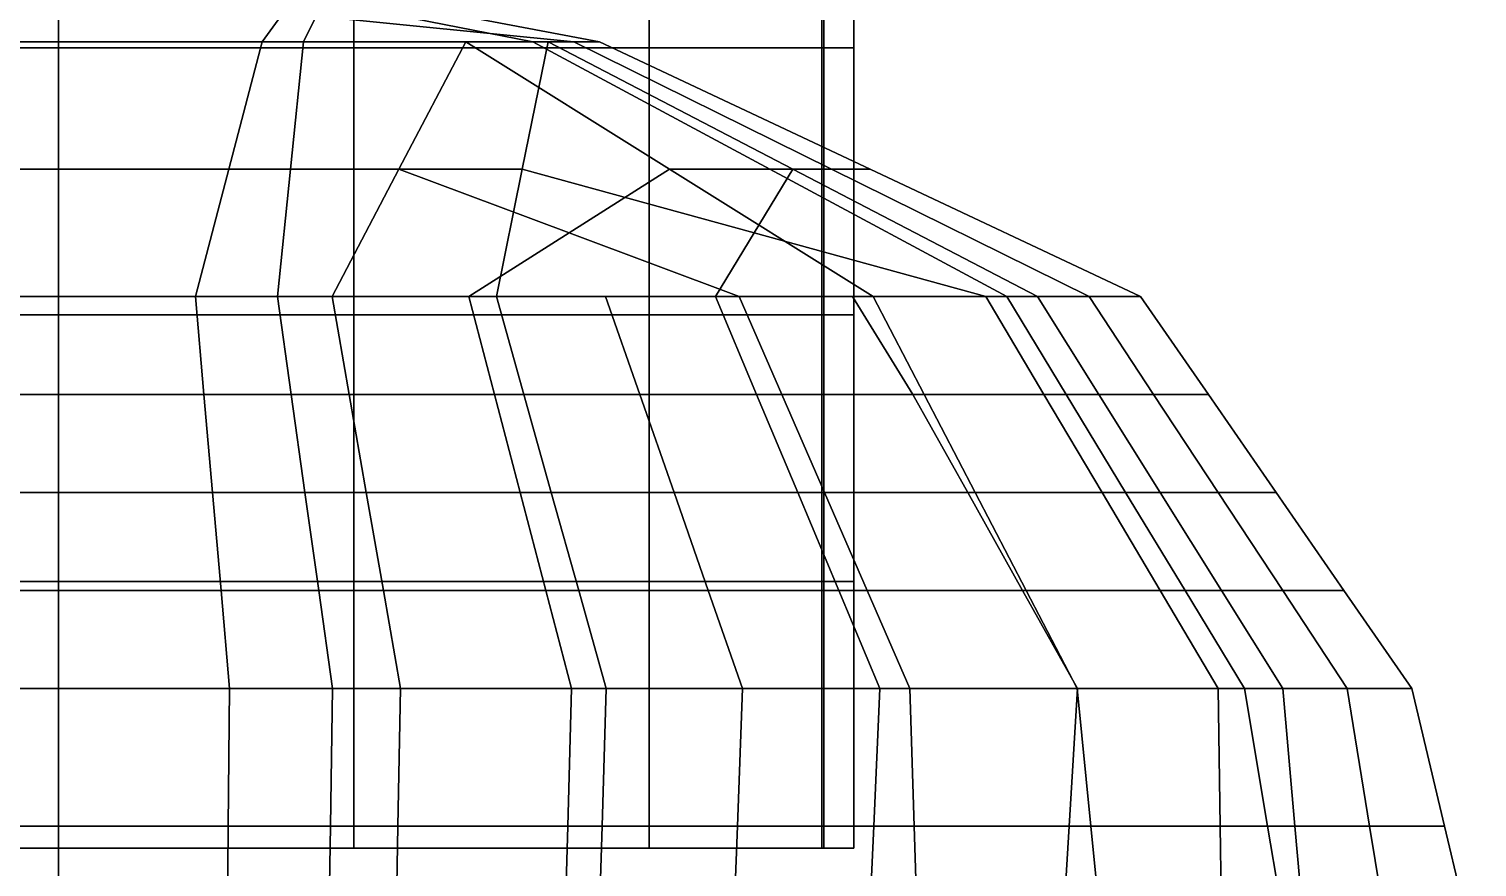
# Model space of a CAD drawing. Header units: metres. Extents: x -1.6 to 1.6, y -18.1 to 25.5.
# Drawn here: x -0.032 to 1.54, y -15.306 to -14.395 of the extents above; entities that cross this region are included whole.
import ezdxf

# ---------------------------------------------------------------- set-up
doc = ezdxf.new("R2010")
doc.units = ezdxf.units.M

msp = doc.modelspace()

# ---------------------------------------------------------------- linework, layer by layer
at = {"color": 0}
for points in [[(-0.279751, -14.381267, -0.019763), (-0.265748, -14.409205, -0.177765), (0, -14.409205, -0.187121), (0, -14.353329, -0.024441)], [(-0.257434, -14.358458, 0.26936), (0, -14.353329, 0.265077), (0, -14.409205, 0.391914), (-0.221112, -14.409205, 0.40048)], [(0.265748, -14.409205, -0.177765), (0.279751, -14.381267, -0.019763), (0, -14.353329, -0.024441), (0, -14.409205, -0.187121)], [(0, -14.353329, 0.265077), (0.257434, -14.358458, 0.26936), (0.221112, -14.409205, 0.40048), (0, -14.409205, 0.391914)], [(0.514867, -14.409205, 0.273643), (0.257434, -14.358458, 0.26936), (0.293755, -14.353329, 0.13824), (0.58751, -14.409205, 0.13824)], [(0.293755, -14.353329, 0.13824), (0.279751, -14.381267, -0.019763), (0.559503, -14.409205, -0.015085), (0.58751, -14.409205, 0.13824)], [(0.221112, -14.409205, 0.40048), (0.257434, -14.358458, 0.26936), (0.514867, -14.409205, 0.273643), (0.442225, -14.409205, 0.409046)], [(0.559503, -14.409205, -0.015085), (0.279751, -14.381267, -0.019763), (0.265748, -14.409205, -0.177765), (0.531496, -14.409205, -0.16841)], [(-0.251744, -14.547599, -0.335768), (0, -14.547599, -0.349801), (0, -14.409205, -0.187121), (-0.265748, -14.409205, -0.177765)], [(-0.184791, -14.547599, 0.5316), (-0.221112, -14.409205, 0.40048), (0, -14.409205, 0.391914), (0, -14.547599, 0.518751)], [(0, -14.547599, -0.349801), (0.251744, -14.547599, -0.335768), (0.265748, -14.409205, -0.177765), (0, -14.409205, -0.187121)], [(0.221112, -14.409205, 0.40048), (0.184791, -14.547599, 0.5316), (0, -14.547599, 0.518751), (0, -14.409205, 0.391914)], [(0.369582, -14.547599, 0.544449), (0.184791, -14.547599, 0.5316), (0.221112, -14.409205, 0.40048), (0.442225, -14.409205, 0.409046)], [(0.265748, -14.409205, -0.177765), (0.251744, -14.547599, -0.335768), (0.503488, -14.547599, -0.321735), (0.531496, -14.409205, -0.16841)], [(0.663337, -14.547599, 0.417612), (0.554374, -14.616791, 0.557298), (0.369582, -14.547599, 0.544449), (0.442225, -14.409205, 0.409046)], [(0.514867, -14.409205, 0.273643), (0.772301, -14.547599, 0.277926), (0.663337, -14.547599, 0.417612), (0.442225, -14.409205, 0.409046)], [(0.503488, -14.547599, -0.321735), (0.755232, -14.616791, -0.307701), (0.797243, -14.547599, -0.159054), (0.531496, -14.409205, -0.16841)], [(0.881265, -14.547599, 0.13824), (0.772301, -14.547599, 0.277926), (0.514867, -14.409205, 0.273643), (0.58751, -14.409205, 0.13824)], [(0.797243, -14.547599, -0.159054), (0.839254, -14.547599, -0.010407), (0.559503, -14.409205, -0.015085), (0.531496, -14.409205, -0.16841)], [(0.559503, -14.409205, -0.015085), (0.839254, -14.547599, -0.010407), (0.881265, -14.547599, 0.13824), (0.58751, -14.409205, 0.13824)], [(-0.251744, -14.547599, -0.335768), (-0.237741, -14.685983, -0.49377), (0, -14.685983, -0.512481), (0, -14.547599, -0.349801)], [(-0.184791, -14.547599, 0.5316), (0, -14.547599, 0.518751), (0, -14.685983, 0.645588), (-0.14847, -14.685983, 0.66272)], [(0.237741, -14.685983, -0.49377), (0.251744, -14.547599, -0.335768), (0, -14.547599, -0.349801), (0, -14.685983, -0.512481)], [(0, -14.547599, 0.518751), (0.184791, -14.547599, 0.5316), (0.14847, -14.685983, 0.66272), (0, -14.685983, 0.645588)], [(0.14847, -14.685983, 0.66272), (0.184791, -14.547599, 0.5316), (0.369582, -14.547599, 0.544449), (0.29694, -14.685983, 0.679852)], [(0.503488, -14.547599, -0.321735), (0.251744, -14.547599, -0.335768), (0.237741, -14.685983, -0.49377), (0.475481, -14.685983, -0.475059)], [(0.369582, -14.547599, 0.544449), (0.554374, -14.616791, 0.557298), (0.44541, -14.685983, 0.696984), (0.29694, -14.685983, 0.679852)], [(0.713222, -14.685983, -0.456348), (0.755232, -14.616791, -0.307701), (0.503488, -14.547599, -0.321735), (0.475481, -14.685983, -0.475059)], [(0.739165, -14.685983, 0.570147), (0.554374, -14.616791, 0.557298), (0.663337, -14.547599, 0.417612), (0.88445, -14.685983, 0.426178)], [(0.663337, -14.547599, 0.417612), (0.772301, -14.547599, 0.277926), (1.029735, -14.685983, 0.282209), (0.88445, -14.685983, 0.426178)], [(0.797243, -14.547599, -0.159054), (0.755232, -14.616791, -0.307701), (1.006977, -14.685983, -0.293668), (1.062991, -14.685983, -0.149699)], [(1.029735, -14.685983, 0.282209), (0.772301, -14.547599, 0.277926), (0.881265, -14.547599, 0.13824), (1.17502, -14.685983, 0.13824)], [(1.119005, -14.685983, -0.00573), (0.839254, -14.547599, -0.010407), (0.797243, -14.547599, -0.159054), (1.062991, -14.685983, -0.149699)], [(0.881265, -14.547599, 0.13824), (0.839254, -14.547599, -0.010407), (1.119005, -14.685983, -0.00573), (1.17502, -14.685983, 0.13824)], [(0.44541, -14.685983, 0.696984), (0.554374, -14.616791, 0.557298), (0.739165, -14.685983, 0.570147), (0.59388, -14.685983, 0.714117)], [(1.006977, -14.685983, -0.293668), (0.755232, -14.616791, -0.307701), (0.713222, -14.685983, -0.456348), (0.862075, -14.685983, -0.39409)], [(-0.252636, -14.792523, -0.530879), (0, -14.792523, -0.550216), (0, -14.685983, -0.512481), (-0.237741, -14.685983, -0.49377)], [(-0.157772, -14.792523, 0.69643), (-0.14847, -14.685983, 0.66272), (0, -14.685983, 0.645588), (0, -14.792523, 0.678224)], [(0, -14.792523, -0.550216), (0.252636, -14.792523, -0.530879), (0.237741, -14.685983, -0.49377), (0, -14.685983, -0.512481)], [(0.14847, -14.685983, 0.66272), (0.157772, -14.792523, 0.69643), (0, -14.792523, 0.678224), (0, -14.685983, 0.645588)], [(0.315544, -14.792523, 0.714636), (0.157772, -14.792523, 0.69643), (0.14847, -14.685983, 0.66272), (0.29694, -14.685983, 0.679852)], [(0.237741, -14.685983, -0.49377), (0.252636, -14.792523, -0.530879), (0.505271, -14.792523, -0.511542), (0.475481, -14.685983, -0.475059)], [(0.44541, -14.685983, 0.696984), (0.473316, -14.792523, 0.732841), (0.315544, -14.792523, 0.714636), (0.29694, -14.685983, 0.679852)], [(0.631088, -14.792523, 0.751047), (0.473316, -14.792523, 0.732841), (0.44541, -14.685983, 0.696984), (0.59388, -14.685983, 0.714117)], [(0.505271, -14.792523, -0.511542), (0.757907, -14.792523, -0.492205), (0.713222, -14.685983, -0.456348), (0.475481, -14.685983, -0.475059)], [(0.739165, -14.685983, 0.570147), (0.785476, -14.792523, 0.598058), (0.631088, -14.792523, 0.751047), (0.59388, -14.685983, 0.714117)], [(0.713222, -14.685983, -0.456348), (0.757907, -14.792523, -0.492205), (0.927635, -14.792523, -0.453016), (0.862075, -14.685983, -0.39409)], [(0.939863, -14.792523, 0.445068), (0.785476, -14.792523, 0.598058), (0.739165, -14.685983, 0.570147), (0.88445, -14.685983, 0.426178)], [(0.927635, -14.792523, -0.453016), (1.070067, -14.792523, -0.319879), (1.006977, -14.685983, -0.293668), (0.862075, -14.685983, -0.39409)], [(1.029735, -14.685983, 0.282209), (1.094251, -14.792523, 0.292079), (0.939863, -14.792523, 0.445068), (0.88445, -14.685983, 0.426178)], [(1.006977, -14.685983, -0.293668), (1.070067, -14.792523, -0.319879), (1.129591, -14.792523, -0.166889), (1.062991, -14.685983, -0.149699)], [(1.248639, -14.792523, 0.139089), (1.094251, -14.792523, 0.292079), (1.029735, -14.685983, 0.282209), (1.17502, -14.685983, 0.13824)], [(1.129591, -14.792523, -0.166889), (1.189115, -14.792523, -0.0139), (1.119005, -14.685983, -0.00573), (1.062991, -14.685983, -0.149699)], [(1.119005, -14.685983, -0.00573), (1.189115, -14.792523, -0.0139), (1.248639, -14.792523, 0.139089), (1.17502, -14.685983, 0.13824)], [(-0.252636, -14.792523, -0.530879), (-0.267531, -14.899056, -0.567989), (0, -14.899056, -0.587952), (0, -14.792523, -0.550216)], [(-0.157772, -14.792523, 0.69643), (0, -14.792523, 0.678224), (0, -14.899056, 0.710861), (-0.167074, -14.899056, 0.73014)], [(0.267531, -14.899056, -0.567989), (0.252636, -14.792523, -0.530879), (0, -14.792523, -0.550216), (0, -14.899056, -0.587952)], [(0, -14.792523, 0.678224), (0.157772, -14.792523, 0.69643), (0.167074, -14.899056, 0.73014), (0, -14.899056, 0.710861)], [(0.167074, -14.899056, 0.73014), (0.157772, -14.792523, 0.69643), (0.315544, -14.792523, 0.714636), (0.334148, -14.899056, 0.749419)], [(0.505271, -14.792523, -0.511542), (0.252636, -14.792523, -0.530879), (0.267531, -14.899056, -0.567989), (0.535062, -14.899056, -0.548025)], [(0.315544, -14.792523, 0.714636), (0.473316, -14.792523, 0.732841), (0.501222, -14.899056, 0.768698), (0.334148, -14.899056, 0.749419)], [(0.501222, -14.899056, 0.768698), (0.473316, -14.792523, 0.732841), (0.631088, -14.792523, 0.751047), (0.668296, -14.899056, 0.787977)], [(0.802592, -14.899056, -0.528062), (0.757907, -14.792523, -0.492205), (0.505271, -14.792523, -0.511542), (0.535062, -14.899056, -0.548025)], [(0.631088, -14.792523, 0.751047), (0.785476, -14.792523, 0.598058), (0.831786, -14.899056, 0.625968), (0.668296, -14.899056, 0.787977)], [(0.927635, -14.792523, -0.453016), (0.757907, -14.792523, -0.492205), (0.802592, -14.899056, -0.528062), (0.987216, -14.899056, -0.488246)], [(0.831786, -14.899056, 0.625968), (0.785476, -14.792523, 0.598058), (0.939863, -14.792523, 0.445068), (0.995277, -14.899056, 0.463958)], [(1.133157, -14.899056, -0.346089), (1.070067, -14.792523, -0.319879), (0.927635, -14.792523, -0.453016), (0.987216, -14.899056, -0.488246)], [(0.939863, -14.792523, 0.445068), (1.094251, -14.792523, 0.292079), (1.158767, -14.899056, 0.301949), (0.995277, -14.899056, 0.463958)], [(1.129591, -14.792523, -0.166889), (1.070067, -14.792523, -0.319879), (1.133157, -14.899056, -0.346089), (1.19619, -14.899056, -0.18408)], [(1.158767, -14.899056, 0.301949), (1.094251, -14.792523, 0.292079), (1.248639, -14.792523, 0.139089), (1.322257, -14.899056, 0.139939)], [(1.259223, -14.899056, -0.02207), (1.189115, -14.792523, -0.0139), (1.129591, -14.792523, -0.166889), (1.19619, -14.899056, -0.18408)], [(1.248639, -14.792523, 0.139089), (1.189115, -14.792523, -0.0139), (1.259223, -14.899056, -0.02207), (1.322257, -14.899056, 0.139939)], [(-0.282426, -15.005599, -0.605098), (0, -15.005599, -0.625687), (0, -14.899056, -0.587952), (-0.267531, -14.899056, -0.567989)], [(-0.176376, -15.005599, 0.76385), (-0.167074, -14.899056, 0.73014), (0, -14.899056, 0.710861), (0, -15.005599, 0.743497)], [(0, -15.005599, -0.625687), (0.282426, -15.005599, -0.605098), (0.267531, -14.899056, -0.567989), (0, -14.899056, -0.587952)], [(0.167074, -14.899056, 0.73014), (0.176376, -15.005599, 0.76385), (0, -15.005599, 0.743497), (0, -14.899056, 0.710861)], [(0.352752, -15.005599, 0.784202), (0.176376, -15.005599, 0.76385), (0.167074, -14.899056, 0.73014), (0.334148, -14.899056, 0.749419)], [(0.267531, -14.899056, -0.567989), (0.282426, -15.005599, -0.605098), (0.564852, -15.005599, -0.584508), (0.535062, -14.899056, -0.548025)], [(0.501222, -14.899056, 0.768698), (0.529128, -15.005599, 0.804555), (0.352752, -15.005599, 0.784202), (0.334148, -14.899056, 0.749419)], [(0.705505, -15.005599, 0.824907), (0.529128, -15.005599, 0.804555), (0.501222, -14.899056, 0.768698), (0.668296, -14.899056, 0.787977)], [(0.564852, -15.005599, -0.584508), (0.847278, -15.005599, -0.563919), (0.802592, -14.899056, -0.528062), (0.535062, -14.899056, -0.548025)], [(0.831786, -14.899056, 0.625968), (0.878097, -15.005599, 0.653878), (0.705505, -15.005599, 0.824907), (0.668296, -14.899056, 0.787977)], [(0.802592, -14.899056, -0.528062), (0.847278, -15.005599, -0.563919), (1.046796, -15.005599, -0.523477), (0.987216, -14.899056, -0.488246)], [(1.05069, -15.005599, 0.482848), (0.878097, -15.005599, 0.653878), (0.831786, -14.899056, 0.625968), (0.995277, -14.899056, 0.463958)], [(1.046796, -15.005599, -0.523477), (1.196247, -15.005599, -0.3723), (1.133157, -14.899056, -0.346089), (0.987216, -14.899056, -0.488246)], [(1.158767, -14.899056, 0.301949), (1.223283, -15.005599, 0.311818), (1.05069, -15.005599, 0.482848), (0.995277, -14.899056, 0.463958)], [(1.133157, -14.899056, -0.346089), (1.196247, -15.005599, -0.3723), (1.26279, -15.005599, -0.20127), (1.19619, -14.899056, -0.18408)], [(1.395875, -15.005599, 0.140789), (1.223283, -15.005599, 0.311818), (1.158767, -14.899056, 0.301949), (1.322257, -14.899056, 0.139939)], [(1.26279, -15.005599, -0.20127), (1.329332, -15.005599, -0.030241), (1.259223, -14.899056, -0.02207), (1.19619, -14.899056, -0.18408)], [(1.259223, -14.899056, -0.02207), (1.329332, -15.005599, -0.030241), (1.395875, -15.005599, 0.140789), (1.322257, -14.899056, 0.139939)], [(-0.282426, -15.005599, -0.605098), (-0.297321, -15.11213, -0.642207), (0, -15.11213, -0.663422), (0, -15.005599, -0.625687)], [(-0.176376, -15.005599, 0.76385), (0, -15.005599, 0.743497), (0, -15.11213, 0.776134), (-0.185678, -15.11213, 0.79756)], [(0.297321, -15.11213, -0.642207), (0.282426, -15.005599, -0.605098), (0, -15.005599, -0.625687), (0, -15.11213, -0.663422)], [(0, -15.005599, 0.743497), (0.176376, -15.005599, 0.76385), (0.185678, -15.11213, 0.79756), (0, -15.11213, 0.776134)], [(0.185678, -15.11213, 0.79756), (0.176376, -15.005599, 0.76385), (0.352752, -15.005599, 0.784202), (0.371356, -15.11213, 0.818986)], [(0.564852, -15.005599, -0.584508), (0.282426, -15.005599, -0.605098), (0.297321, -15.11213, -0.642207), (0.594642, -15.11213, -0.620991)], [(0.352752, -15.005599, 0.784202), (0.529128, -15.005599, 0.804555), (0.557035, -15.11213, 0.840412), (0.371356, -15.11213, 0.818986)], [(0.557035, -15.11213, 0.840412), (0.529128, -15.005599, 0.804555), (0.705505, -15.005599, 0.824907), (0.742713, -15.11213, 0.861837)], [(0.891963, -15.11213, -0.599776), (0.847278, -15.005599, -0.563919), (0.564852, -15.005599, -0.584508), (0.594642, -15.11213, -0.620991)], [(0.705505, -15.005599, 0.824907), (0.878097, -15.005599, 0.653878), (0.924408, -15.11213, 0.681788), (0.742713, -15.11213, 0.861837)], [(1.046796, -15.005599, -0.523477), (0.847278, -15.005599, -0.563919), (0.891963, -15.11213, -0.599776), (1.106377, -15.11213, -0.558708)], [(0.924408, -15.11213, 0.681788), (0.878097, -15.005599, 0.653878), (1.05069, -15.005599, 0.482848), (1.106103, -15.11213, 0.501738)], [(1.259337, -15.11213, -0.39851), (1.196247, -15.005599, -0.3723), (1.046796, -15.005599, -0.523477), (1.106377, -15.11213, -0.558708)], [(1.05069, -15.005599, 0.482848), (1.223283, -15.005599, 0.311818), (1.287799, -15.11213, 0.321688), (1.106103, -15.11213, 0.501738)], [(1.26279, -15.005599, -0.20127), (1.196247, -15.005599, -0.3723), (1.259337, -15.11213, -0.39851), (1.329389, -15.11213, -0.218461)], [(1.287799, -15.11213, 0.321688), (1.223283, -15.005599, 0.311818), (1.395875, -15.005599, 0.140789), (1.469494, -15.11213, 0.141639)], [(1.399441, -15.11213, -0.038411), (1.329332, -15.005599, -0.030241), (1.26279, -15.005599, -0.20127), (1.329389, -15.11213, -0.218461)], [(1.395875, -15.005599, 0.140789), (1.329332, -15.005599, -0.030241), (1.399441, -15.11213, -0.038411), (1.469494, -15.11213, 0.141639)], [(-0.295068, -15.261569, -0.642207), (0, -15.261569, -0.663422), (0, -15.11213, -0.663422), (-0.297321, -15.11213, -0.642207)], [(-0.184271, -15.261569, 0.831273), (-0.185678, -15.11213, 0.79756), (0, -15.11213, 0.776134), (0, -15.261569, 0.809848)], [(0, -15.261569, -0.663422), (0.295068, -15.261569, -0.642207), (0.297321, -15.11213, -0.642207), (0, -15.11213, -0.663422)], [(0.185678, -15.11213, 0.79756), (0.184271, -15.261569, 0.831273), (0, -15.261569, 0.809848), (0, -15.11213, 0.776134)], [(0.368542, -15.261569, 0.852699), (0.184271, -15.261569, 0.831273), (0.185678, -15.11213, 0.79756), (0.371356, -15.11213, 0.818986)], [(0.297321, -15.11213, -0.642207), (0.295068, -15.261569, -0.642207), (0.590136, -15.261569, -0.620991), (0.594642, -15.11213, -0.620991)], [(0.557035, -15.11213, 0.840412), (0.552813, -15.261569, 0.874125), (0.368542, -15.261569, 0.852699), (0.371356, -15.11213, 0.818986)], [(0.737084, -15.261569, 0.895551), (0.552813, -15.261569, 0.874125), (0.557035, -15.11213, 0.840412), (0.742713, -15.11213, 0.861837)], [(0.590136, -15.261569, -0.620991), (0.885204, -15.261569, -0.599776), (0.891963, -15.11213, -0.599776), (0.594642, -15.11213, -0.620991)], [(0.924408, -15.11213, 0.681788), (0.929047, -15.261569, 0.704941), (0.737084, -15.261569, 0.895551), (0.742713, -15.11213, 0.861837)], [(0.891963, -15.11213, -0.599776), (0.885204, -15.261569, -0.599776), (1.097364, -15.261569, -0.558708), (1.106377, -15.11213, -0.558708)], [(1.12101, -15.261569, 0.517174), (0.929047, -15.261569, 0.704941), (0.924408, -15.11213, 0.681788), (1.106103, -15.11213, 0.501738)], [(1.097364, -15.261569, -0.558708), (1.261437, -15.261569, -0.39851), (1.259337, -15.11213, -0.39851), (1.106377, -15.11213, -0.558708)], [(1.287799, -15.11213, 0.321688), (1.312972, -15.261569, 0.329406), (1.12101, -15.261569, 0.517174), (1.106103, -15.11213, 0.501738)], [(1.259337, -15.11213, -0.39851), (1.261437, -15.261569, -0.39851), (1.342603, -15.261569, -0.218461), (1.329389, -15.11213, -0.218461)], [(1.504935, -15.261569, 0.141639), (1.312972, -15.261569, 0.329406), (1.287799, -15.11213, 0.321688), (1.469494, -15.11213, 0.141639)], [(1.342603, -15.261569, -0.218461), (1.423769, -15.261569, -0.038411), (1.399441, -15.11213, -0.038411), (1.329389, -15.11213, -0.218461)], [(1.399441, -15.11213, -0.038411), (1.423769, -15.261569, -0.038411), (1.504935, -15.261569, 0.141639), (1.469494, -15.11213, 0.141639)], [(-0.295068, -15.261569, -0.642207), (-0.292815, -15.411006, -0.642207), (0, -15.411006, -0.663422), (0, -15.261569, -0.663422)], [(-0.184271, -15.261569, 0.831273), (0, -15.261569, 0.809848), (0, -15.411006, 0.843524), (-0.182864, -15.411006, 0.86495)], [(0.292815, -15.411006, -0.642207), (0.295068, -15.261569, -0.642207), (0, -15.261569, -0.663422), (0, -15.411006, -0.663422)], [(0, -15.261569, 0.809848), (0.184271, -15.261569, 0.831273), (0.182864, -15.411006, 0.86495), (0, -15.411006, 0.843524)], [(0.182864, -15.411006, 0.86495), (0.184271, -15.261569, 0.831273), (0.368542, -15.261569, 0.852699), (0.365728, -15.411006, 0.886376)], [(0.590136, -15.261569, -0.620991), (0.295068, -15.261569, -0.642207), (0.292815, -15.411006, -0.642207), (0.585629, -15.411006, -0.620991)], [(0.368542, -15.261569, 0.852699), (0.552813, -15.261569, 0.874125), (0.548592, -15.411006, 0.907802), (0.365728, -15.411006, 0.886376)], [(0.548592, -15.411006, 0.907802), (0.552813, -15.261569, 0.874125), (0.737084, -15.261569, 0.895551), (0.731456, -15.411006, 0.929228)], [(0.878444, -15.411006, -0.599776), (0.885204, -15.261569, -0.599776), (0.590136, -15.261569, -0.620991), (0.585629, -15.411006, -0.620991)], [(0.737084, -15.261569, 0.895551), (0.929047, -15.261569, 0.704941), (0.933686, -15.411006, 0.728095), (0.731456, -15.411006, 0.929228)], [(1.097364, -15.261569, -0.558708), (0.885204, -15.261569, -0.599776), (0.878444, -15.411006, -0.599776), (1.088351, -15.411006, -0.558708)], [(0.933686, -15.411006, 0.728095), (0.929047, -15.261569, 0.704941), (1.12101, -15.261569, 0.517174), (1.135916, -15.411006, 0.532609)], [(1.263538, -15.411006, -0.39851), (1.261437, -15.261569, -0.39851), (1.097364, -15.261569, -0.558708), (1.088351, -15.411006, -0.558708)], [(1.12101, -15.261569, 0.517174), (1.312972, -15.261569, 0.329406), (1.338146, -15.411006, 0.337124), (1.135916, -15.411006, 0.532609)], [(1.342603, -15.261569, -0.218461), (1.261437, -15.261569, -0.39851), (1.263538, -15.411006, -0.39851), (1.355817, -15.411006, -0.218461)], [(1.338146, -15.411006, 0.337124), (1.312972, -15.261569, 0.329406), (1.504935, -15.261569, 0.141639), (1.540376, -15.411006, 0.141639)], [(1.448097, -15.411006, -0.038411), (1.423769, -15.261569, -0.038411), (1.342603, -15.261569, -0.218461), (1.355817, -15.411006, -0.218461)], [(1.504935, -15.261569, 0.141639), (1.423769, -15.261569, -0.038411), (1.448097, -15.411006, -0.038411), (1.540376, -15.411006, 0.141639)]]:
    msp.add_3dface(points, dxfattribs=at)
at = {"layer": '1', "color": 0}
for points in [[(0, -14.126109, -0.460449), (-0.32064, -14.126109, -0.449233), (-0.32064, -14.415935, -0.449233), (0, -14.415935, -0.460449)], [(-0.32064, -14.415935, 0.783419), (-0.32064, -14.126109, 0.783419), (0, -14.126109, 0.803171), (0, -14.415935, 0.803171)], [(0.32064, -14.126109, -0.449233), (0, -14.126109, -0.460449), (0, -14.415935, -0.460449), (0.32064, -14.415935, -0.449233)], [(0.32064, -14.126109, 0.783419), (0.32064, -14.415935, 0.783419), (0, -14.415935, 0.803171), (0, -14.126109, 0.803171)], [(0.32064, -14.126109, -0.449233), (0.32064, -14.415935, -0.449233), (0.64128, -14.415935, -0.358895), (0.64128, -14.126109, -0.358895)], [(0.64128, -14.415935, 0.588053), (0.32064, -14.415935, 0.783419), (0.32064, -14.126109, 0.783419), (0.64128, -14.126109, 0.588053)], [(0.828794, -14.126109, 0.360795), (0.828794, -14.415935, 0.360795), (0.64128, -14.415935, 0.588053), (0.64128, -14.126109, 0.588053)], [(0.64128, -14.415935, -0.358895), (0.830843, -14.415935, -0.148189), (0.830843, -14.126109, -0.148189), (0.64128, -14.126109, -0.358895)], [(0.86349, -14.415935, 0.141639), (0.828794, -14.415935, 0.360795), (0.828794, -14.126109, 0.360795), (0.86349, -14.126109, 0.141639)], [(0.830843, -14.126109, -0.148189), (0.830843, -14.415935, -0.148189), (0.86349, -14.415935, 0.141639), (0.86349, -14.126109, 0.141639)], [(-0.32064, -14.415935, -0.449233), (-0.32064, -14.705775, -0.449233), (0, -14.705775, -0.460449), (0, -14.415935, -0.460449)], [(0, -14.705775, 0.803171), (-0.32064, -14.705775, 0.783419), (-0.32064, -14.415935, 0.783419), (0, -14.415935, 0.803171)], [(0.32064, -14.705775, -0.449233), (0.32064, -14.415935, -0.449233), (0, -14.415935, -0.460449), (0, -14.705775, -0.460449)], [(0.32064, -14.705775, 0.783419), (0, -14.705775, 0.803171), (0, -14.415935, 0.803171), (0.32064, -14.415935, 0.783419)], [(0.64128, -14.415935, -0.358895), (0.32064, -14.415935, -0.449233), (0.32064, -14.705775, -0.449233), (0.64128, -14.705775, -0.358895)], [(0.32064, -14.705775, 0.783419), (0.32064, -14.415935, 0.783419), (0.64128, -14.415935, 0.588053), (0.64128, -14.705775, 0.588053)], [(0.64128, -14.415935, 0.588053), (0.828794, -14.415935, 0.360795), (0.828794, -14.705775, 0.360795), (0.64128, -14.705775, 0.588053)], [(0.830843, -14.705775, -0.148189), (0.830843, -14.415935, -0.148189), (0.64128, -14.415935, -0.358895), (0.64128, -14.705775, -0.358895)], [(0.828794, -14.705775, 0.360795), (0.828794, -14.415935, 0.360795), (0.86349, -14.415935, 0.141639), (0.86349, -14.705775, 0.141639)], [(0.86349, -14.415935, 0.141639), (0.830843, -14.415935, -0.148189), (0.830843, -14.705775, -0.148189), (0.86349, -14.705775, 0.141639)], [(0, -14.705775, -0.460449), (-0.32064, -14.705775, -0.449233), (-0.32064, -14.995601, -0.449233), (0, -14.995601, -0.460449)], [(-0.32064, -14.995601, 0.783419), (-0.32064, -14.705775, 0.783419), (0, -14.705775, 0.803171), (0, -14.995601, 0.803171)], [(0.32064, -14.705775, -0.449233), (0, -14.705775, -0.460449), (0, -14.995601, -0.460449), (0.32064, -14.995601, -0.449233)], [(0.32064, -14.705775, 0.783419), (0.32064, -14.995601, 0.783419), (0, -14.995601, 0.803171), (0, -14.705775, 0.803171)], [(0.32064, -14.705775, -0.449233), (0.32064, -14.995601, -0.449233), (0.64128, -14.995601, -0.358895), (0.64128, -14.705775, -0.358895)], [(0.64128, -14.995601, 0.588053), (0.32064, -14.995601, 0.783419), (0.32064, -14.705775, 0.783419), (0.64128, -14.705775, 0.588053)], [(0.64128, -14.995601, -0.358895), (0.830843, -14.995601, -0.148189), (0.830843, -14.705775, -0.148189), (0.64128, -14.705775, -0.358895)], [(0.828794, -14.705775, 0.360795), (0.828794, -14.995601, 0.360795), (0.64128, -14.995601, 0.588053), (0.64128, -14.705775, 0.588053)], [(0.86349, -14.995601, 0.141639), (0.828794, -14.995601, 0.360795), (0.828794, -14.705775, 0.360795), (0.86349, -14.705775, 0.141639)], [(0.830843, -14.705775, -0.148189), (0.830843, -14.995601, -0.148189), (0.86349, -14.995601, 0.141639), (0.86349, -14.705775, 0.141639)], [(-0.32064, -14.995601, -0.449233), (-0.32064, -15.285417, -0.449233), (0, -15.285417, -0.460449), (0, -14.995601, -0.460449)], [(0, -15.285417, 0.803171), (-0.32064, -15.285417, 0.783419), (-0.32064, -14.995601, 0.783419), (0, -14.995601, 0.803171)], [(0.32064, -15.285417, -0.449233), (0.32064, -14.995601, -0.449233), (0, -14.995601, -0.460449), (0, -15.285417, -0.460449)], [(0.32064, -15.285417, 0.783419), (0, -15.285417, 0.803171), (0, -14.995601, 0.803171), (0.32064, -14.995601, 0.783419)], [(0.64128, -14.995601, -0.358895), (0.32064, -14.995601, -0.449233), (0.32064, -15.285417, -0.449233), (0.64128, -15.285417, -0.358895)], [(0.32064, -15.285417, 0.783419), (0.32064, -14.995601, 0.783419), (0.64128, -14.995601, 0.588053), (0.64128, -15.285417, 0.588053)], [(0.830843, -15.285417, -0.148189), (0.830843, -14.995601, -0.148189), (0.64128, -14.995601, -0.358895), (0.64128, -15.285417, -0.358895)], [(0.64128, -14.995601, 0.588053), (0.828794, -14.995601, 0.360795), (0.828794, -15.285417, 0.360795), (0.64128, -15.285417, 0.588053)], [(0.828794, -15.285417, 0.360795), (0.828794, -14.995601, 0.360795), (0.86349, -14.995601, 0.141639), (0.86349, -15.285417, 0.141639)], [(0.86349, -14.995601, 0.141639), (0.830843, -14.995601, -0.148189), (0.830843, -15.285417, -0.148189), (0.86349, -15.285417, 0.141639)], [(0, -15.285417, 0.141639), (-0.431745, -15.285417, 0.141639), (-0.376193, -15.285417, 0.451936), (0, -15.285417, 0.472405)], [(-0.376193, -15.285417, -0.153797), (-0.431745, -15.285417, 0.141639), (0, -15.285417, 0.141639), (0, -15.285417, -0.159405)], [(-0.376193, -15.285417, 0.451936), (-0.32064, -15.285417, 0.783419), (0, -15.285417, 0.803171), (0, -15.285417, 0.472405)], [(0, -15.285417, -0.460449), (-0.32064, -15.285417, -0.449233), (-0.376193, -15.285417, -0.153797), (0, -15.285417, -0.159405)], [(0.431745, -15.285417, 0.141639), (0, -15.285417, 0.141639), (0, -15.285417, 0.472405), (0.376193, -15.285417, 0.451936)], [(0.32064, -15.285417, 0.783419), (0.376193, -15.285417, 0.451936), (0, -15.285417, 0.472405), (0, -15.285417, 0.803171)], [(0.431745, -15.285417, 0.141639), (0.376193, -15.285417, -0.153797), (0, -15.285417, -0.159405), (0, -15.285417, 0.141639)], [(0.32064, -15.285417, -0.449233), (0, -15.285417, -0.460449), (0, -15.285417, -0.159405), (0.376193, -15.285417, -0.153797)], [(0.828794, -15.285417, 0.360795), (0.376193, -15.285417, 0.451936), (0.32064, -15.285417, 0.783419), (0.64128, -15.285417, 0.588053)], [(0.32064, -15.285417, -0.449233), (0.376193, -15.285417, -0.153797), (0.830843, -15.285417, -0.148189), (0.64128, -15.285417, -0.358895)], [(0.431745, -15.285417, 0.141639), (0.376193, -15.285417, 0.451936), (0.828794, -15.285417, 0.360795), (0.86349, -15.285417, 0.141639)], [(0.830843, -15.285417, -0.148189), (0.376193, -15.285417, -0.153797), (0.431745, -15.285417, 0.141639), (0.86349, -15.285417, 0.141639)]]:
    msp.add_3dface(points, dxfattribs=at)

doc.saveas('drawing.dxf')
